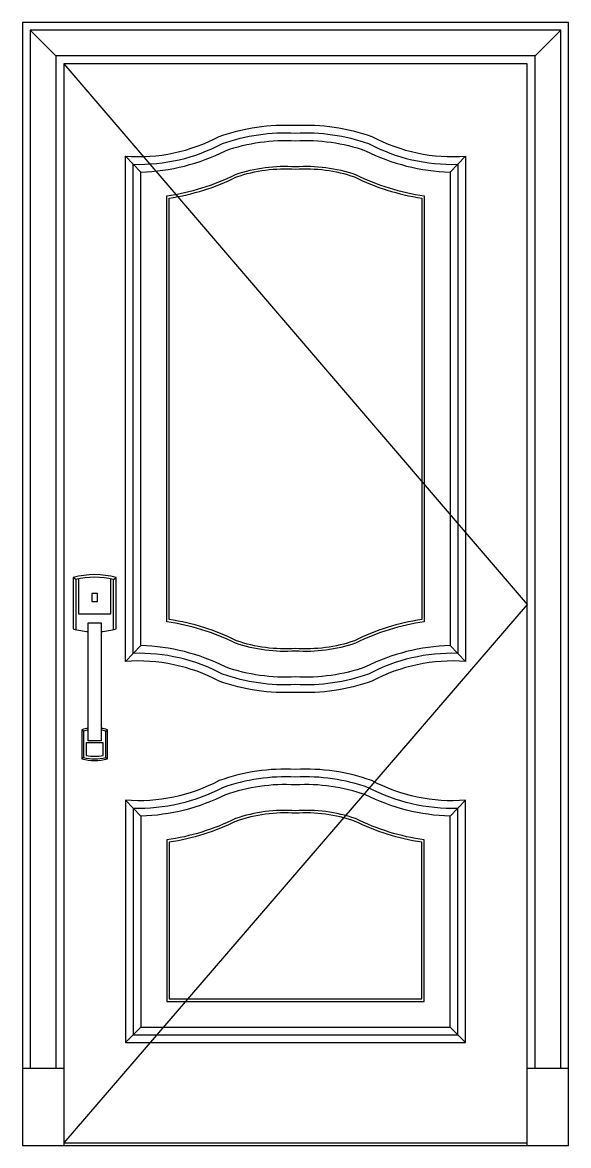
# Model space of a CAD drawing. Header units: metres. Extents: x -4673 to -3613, y 0 to 2180.
import ezdxf

# ---------------------------------------------------------------- set-up
doc = ezdxf.new("R2010")
doc.units = ezdxf.units.M
for name, color, linetype in [('2', 2, 'Continuous'), ('3', 3, 'Continuous'), ('4', 4, 'Continuous'), ('7', 7, 'Continuous')]:
    doc.layers.add(name, color=color, linetype=linetype)

msp = doc.modelspace()

# ---------------------------------------------------------------- linework, layer by layer
at = {"layer": '2'}
msp.add_line((-4672.62, 0), (-3612.62, 0), dxfattribs=at)
at = {"layer": '3'}
for p, q in [((-4607.62, 2115), (-4657.62, 2165)), ((-3677.62, 2115), (-3627.62, 2165)), ((-4442.62, 1889.66), (-4472.62, 1920.37)), ((-3812.62, 1920.37), (-3842.62, 1889.66)), ((-4568.96, 1098.57), (-4573.93, 1102.39)), ((-4495.96, 1098.57), (-4490.98, 1102.39)), ((-4442.62, 970.38), (-4472.62, 939.68)), ((-3812.62, 939.68), (-3842.62, 970.38)), ((-4554.03, 804.63), (-4557.34, 807.19)), ((-4510.89, 804.63), (-4507.57, 807.19)), ((-4554.03, 753.34), (-4557.34, 750.78)), ((-4510.89, 753.34), (-4507.57, 750.78)), ((-4442.62, 639.38), (-4472.62, 670.08)), ((-3812.62, 670.08), (-3842.62, 639.38)), ((-4442.62, 229.74), (-4472.62, 199.74)), ((-3812.62, 199.74), (-3842.62, 229.74)), ((-4592.62, 5), (-3692.62, 5))]:
    msp.add_line(p, q, dxfattribs=at)
for points in [[(-3627.62, 150), (-3627.62, 2165), (-4657.62, 2165), (-4657.62, 150)], [(-3677.62, 150), (-3677.62, 2115), (-4607.62, 2115), (-4607.62, 150)], [(-4592.62, 2100), (-3692.62, 1050), (-4592.62, 5)], [(-4563.98, 1099.74), (-4563.98, 1032.27), (-4500.94, 1032.27), (-4500.94, 1099.74)]]:
    msp.add_lwpolyline(points, dxfattribs=at)
for points in [[(-4457.62, 1904.68, 0.13), (-4284.57, 1944.82, -0.1), (-4142.62, 1965.35, -0.1), (-4000.67, 1944.82, 0.13), (-3827.62, 1904.68), (-3827.62, 955.36, 0.13), (-4000.67, 915.23, -0.1), (-4142.62, 894.7, -0.1), (-4284.57, 915.23, 0.13), (-4457.62, 955.36)], [(-4392.62, 1843.44, 0.08), (-4259.05, 1884.86, -0.1), (-4142.62, 1900.24, -0.1), (-4026.19, 1884.86, 0.08), (-3892.62, 1843.44), (-3892.62, 1016.6, 0.08), (-4026.19, 975.18, -0.1), (-4142.62, 959.8, -0.1), (-4259.05, 975.18, 0.08), (-4392.62, 1016.6)], [(-4387.62, 1839.1, 0.08), (-4257.12, 1880.24, -0.1), (-4142.62, 1895.23, -0.1), (-4028.12, 1880.24, 0.08), (-3897.62, 1839.1), (-3897.62, 1020.94, 0.08), (-4028.12, 979.81, -0.1), (-4142.62, 964.81, -0.1), (-4257.12, 979.81, 0.08), (-4387.62, 1020.94)], [(-4515.87, 781.47), (-4549.05, 781.47), (-4549.05, 757.32, 0.1), (-4515.87, 757.32), (-4515.87, 781.47)], [(-4457.62, 654.4), (-4457.62, 214.74), (-3827.62, 214.74), (-3827.62, 654.4, -0.13), (-4000.67, 694.53, 0.1), (-4142.62, 715.06, 0.1), (-4284.57, 694.53, -0.13)], [(-4392.62, 593.16), (-4392.62, 279.74), (-3892.62, 279.74), (-3892.62, 593.16, -0.08), (-4026.19, 634.58, 0.1), (-4142.62, 649.96, 0.1), (-4259.05, 634.58, -0.08)], [(-4387.62, 588.82), (-4387.62, 284.74), (-3897.62, 284.74), (-3897.62, 588.82, -0.08), (-4028.12, 629.95, 0.1), (-4142.62, 644.95, 0.1), (-4257.12, 629.95, -0.08)]]:
    msp.add_lwpolyline(points, format="xyb", close=True, dxfattribs=at)
for points in [[(-4495.96, 1001.55), (-4495.96, 1098.57, 0.12), (-4568.96, 1098.57), (-4568.96, 1001.55)], [(-4544.9, 806.41, 0.03), (-4554.03, 804.63), (-4554.03, 753.34, 0.12), (-4510.89, 753.34), (-4510.89, 804.63, 0.03), (-4520.02, 806.41)]]:
    msp.add_lwpolyline(points, format="xyb", dxfattribs=at)
at = {"layer": '4'}
msp.add_lwpolyline([(-3612.62, 0), (-3612.62, 2180), (-4672.62, 2180), (-4672.62, 0)], dxfattribs=at)
at = {"layer": '7'}
for p, q in [((-4672.62, 150), (-4592.62, 150)), ((-3692.62, 150), (-3612.62, 150))]:
    msp.add_line(p, q, dxfattribs=at)
msp.add_lwpolyline([(-3692.62, 0), (-3692.62, 2100), (-4592.62, 2100), (-4592.62, 0)], dxfattribs=at)
for points in [[(-4472.62, 1920.37, 0.14), (-4290.57, 1958.6, -0.1), (-4142.62, 1980.37, -0.1), (-3994.68, 1958.6, 0.14), (-3812.62, 1920.37), (-3812.62, 939.68, 0.14), (-3994.68, 901.44, -0.1), (-4142.62, 879.68, -0.1), (-4290.57, 901.44, 0.14), (-4472.62, 939.68)], [(-4442.62, 1889.66, 0.11), (-4278.62, 1931.01, -0.1), (-4142.62, 1950.32, -0.1), (-4006.63, 1931.01, 0.11), (-3842.62, 1889.66), (-3842.62, 970.38, 0.11), (-4006.63, 929.03, -0.1), (-4142.62, 909.72, -0.1), (-4278.62, 929.03, 0.11), (-4442.62, 970.38)], [(-4442.62, 639.38), (-4442.62, 229.74), (-3842.62, 229.74), (-3842.62, 639.38, -0.11), (-4006.63, 680.73, 0.1), (-4142.62, 700.04, 0.1), (-4278.62, 680.73, -0.11)]]:
    msp.add_lwpolyline(points, format="xyb", close=True, dxfattribs=at)
for points in [[(-4520.02, 997.67, 0.05), (-4490.98, 1002.86), (-4490.98, 1102.39, 0.14), (-4573.93, 1102.39), (-4573.93, 1002.86, 0.05), (-4544.9, 997.67, 0.05)], [(-4544.9, 809.76, 0.03), (-4557.34, 807.19), (-4557.34, 750.78, 0.14), (-4507.57, 750.78), (-4507.57, 807.19, 0.03), (-4520.02, 809.76)], [(-4472.62, 670.08), (-4472.62, 199.74), (-3812.62, 199.74), (-3812.62, 670.08, -0.14), (-3994.68, 708.32, 0.1), (-4142.62, 730.08, 0.1), (-4290.57, 708.32, -0.14), (-4472.62, 670.08)]]:
    msp.add_lwpolyline(points, format="xyb", dxfattribs=at)
for points in [[(-4537.92, 1055.99), (-4526.99, 1055.99), (-4526.99, 1071.59), (-4537.92, 1071.59)], [(-4544.9, 785.41), (-4544.9, 1014.59), (-4520.02, 1014.59), (-4520.02, 785.41)]]:
    msp.add_lwpolyline(points, close=True, dxfattribs=at)

doc.saveas('drawing.dxf')
